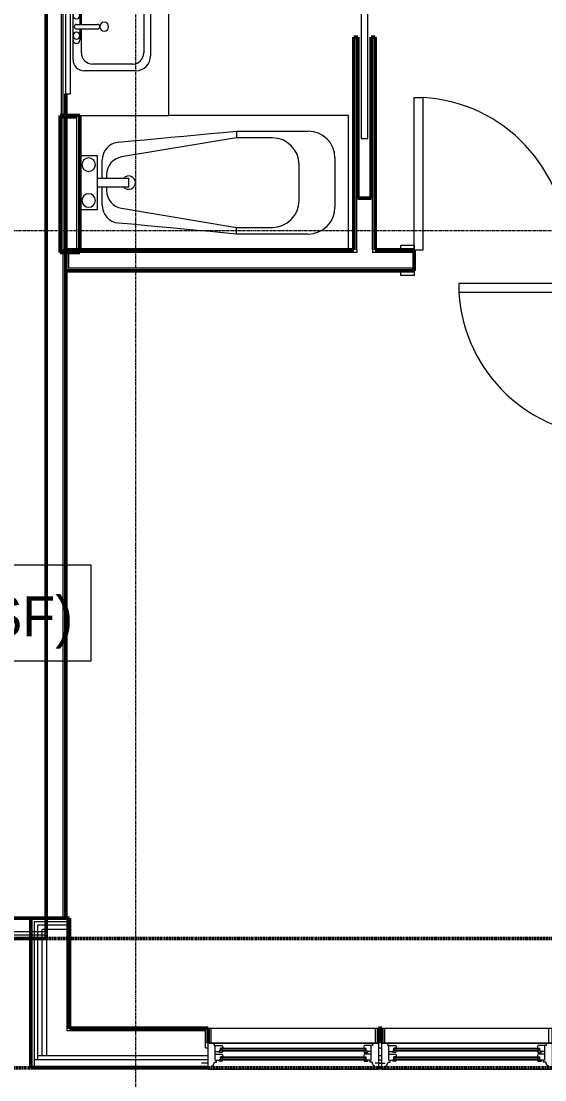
# Model space of a CAD drawing. Header units: inches. Extents: x -4218 to -1830, y 9767 to 12426.
# Drawn here: x -2525.9 to -2408.9, y 9977.5 to 10214.1 of the extents above; entities that cross this region are included whole.
import ezdxf

# ---------------------------------------------------------------- set-up
doc = ezdxf.new("R2010")
doc.units = ezdxf.units.IN
doc.header["$MEASUREMENT"] = 0
doc.linetypes.add('Dash 1_16_', pattern=[0.125, 0.0625, -0.0625])
doc.linetypes.add('Grid Line 1_2_', pattern=[0.875, 0.5, -0.125, 0.125, -0.125])
for name, color, linetype, lineweight in [('0-1', 7, 'Continuous', 5), ('0-2', 252, 'Continuous', 9), ('A-AREA-IDEN', 2, 'Continuous', 9), ('A-DOOR-1', 10, 'Continuous', 9), ('A-DOOR-2', 50, 'Continuous', 20), ('A-DOOR-FRAM-1', 50, 'Continuous', 20), ('A-FLOR-4', 192, 'Continuous', 9), ('A-GLAZ-1', 151, 'Continuous', 9), ('A-GLAZ-2', 151, 'Continuous', 20), ('A-WALL', 113, 'Continuous', 13), ('A-WALL-1', 7, 'Continuous', 50), ('A-WALL-2', 250, 'Continuous', 13), ('A-WALL-8', 113, 'Continuous', 50), ('C-PROP-LINE-1', 91, 'Dash 1_16_', 50), ('P-SANR-FIXT-1', 10, 'Continuous', 9), ('P-SANR-FIXT-2', 253, 'Continuous', 9), ('P-SANR-FIXT-3', 252, 'Continuous', 9), ('Q-CASE-1', 253, 'Continuous', 9), ('Q-CASE-2', 252, 'Continuous', 9), ('Q-CASE-3', 10, 'Continuous', 9), ('Q-CASE-5', 254, 'Continuous', 9), ('S-GRID-1', 1, 'Grid Line 1_2_', 9)]:
    doc.layers.add(name, color=color, linetype=linetype, lineweight=lineweight)
doc.styles.add('Century Gothic', font='ufonts.com_century-gothic.ttf', dxfattribs={"height": 9})

# ---------------------------------------------------------------- blocks, each defined once
blk = doc.blocks.new('POCKET - FLUSH - 2-10 x 6-8-2882529-BACKGROUND - 2ND FLOOR')
at = {"layer": 'A-DOOR-2'}
for p, q in [((-39.67, 0.75), (-39.67, -0.75)), ((-5.67, 0.75), (-39.67, 0.75)), ((-5.67, -0.75), (-5.67, 0.75)), ((-39.67, -0.75), (-5.67, -0.75))]:
    blk.add_line(p, q, dxfattribs=at)
blk = doc.blocks.new('Bath Tub - Maestro - 60_x30_-V4-BACKGROUND - 2ND FLOOR')
at = {"layer": 'P-SANR-FIXT-1'}
for p, q in [((60, 30), (19.88, 30)), ((60, 0), (60, 30)), ((35, 26.5), (51, 26.5)), ((35, 26.5), (35, 25)), ((35, 25), (9.35, 20.74)), ((43, 25), (35, 25)), ((4, 21), (0, 21)), ((4, 16), (4, 21)), ((5, 16), (5, 20.04)), ((49, 11), (49, 19)), ((57, 20.5), (57, 9.5)), ((6, 16.8), (6, 16)), ((4, 14), (4, 16)), ((4, 16), (10.94, 16)), ((10.94, 14), (10.94, 16)), ((4, 9), (4, 14)), ((10.94, 14), (4, 14)), ((5, 9.96), (5, 14)), ((6, 14), (6, 13.2)), ((0, 9), (4, 9)), ((9.35, 9.26), (35, 5)), ((35, 3.5), (35, 5)), ((35, 5), (43, 5)), ((51, 3.5), (35, 3.5))]:
    blk.add_line(p, q, dxfattribs=at)
at = {"layer": 'P-SANR-FIXT-1', "flags": 128}
for points in [[(8.63, 24.03), (11.56, 24.3), (14.49, 24.58), (17.42, 24.85), (20.35, 25.13), (23.28, 25.4), (26.21, 25.68), (29.14, 25.95), (32.07, 26.23), (35, 26.5)], [(35, 3.5), (32.07, 3.77), (29.14, 4.05), (26.21, 4.32), (23.28, 4.6), (20.35, 4.87), (17.42, 5.15), (14.49, 5.42), (11.56, 5.7), (8.63, 5.97)]]:
    blk.add_lwpolyline(points, dxfattribs=at)
at = {"layer": 'P-SANR-FIXT-1'}
for centre, radius, start, end in [((51, 20.5), 6, 360, 90), ((9, 20.04), 4, 95.3558, 180), ((43, 19), 6, 360, 90), ((2, 19), 1.5, 360, 180), ((2, 19), 1.5, 180, 360), ((10, 16.8), 4, 99.4223, 180), ((10.94, 15), 1.5, 360, 137.9289), ((10.94, 15), 1.5, 222.0711, 360), ((2, 11), 1.5, 360, 180), ((10, 13.2), 4, 180, 260.5777), ((2, 11), 1.5, 180, 360), ((9, 9.96), 4, 180, 264.6442), ((43, 11), 6, 270, 0), ((51, 9.5), 6, 270, 360)]:
    blk.add_arc(centre, radius, start, end, dxfattribs=at)
at = {"layer": 'P-SANR-FIXT-2'}
blk.add_line((0, 21), (0, 9), dxfattribs=at)
at = {"layer": 'P-SANR-FIXT-3'}
for p, q in [((0, 30), (0, 21)), ((0, 21), (0, 9)), ((0, 9), (0, 0)), ((0, 0), (60, 0))]:
    blk.add_line(p, q, dxfattribs=at)
blk = doc.blocks.new('Bath Vanity - Bath Vanity 72_-V5-BACKGROUND - 2ND FLOOR')
at = {"layer": 'Q-CASE-1'}
blk.add_line((36.74, 0), (36.74, 1), dxfattribs=at)
at = {"layer": 'Q-CASE-2'}
for p, q in [((36.74, 3.52), (36.74, 4.12)), ((36.74, 1), (36.74, 3.5)), ((-35.26, 1), (-35.26, 0)), ((-35.26, 0), (36.74, 0))]:
    blk.add_line(p, q, dxfattribs=at)
at = {"layer": 'Q-CASE-3'}
for p, q in [((36.74, 24), (-35.26, 24)), ((-35.26, 24), (-35.26, 1)), ((36.74, 4.12), (36.74, 24))]:
    blk.add_line(p, q, dxfattribs=at)
blk = doc.blocks.new('M_Sink Vanity-Square - 500 x 440mm-1372835-BACKGROUND - 2ND FLOOR')
at = {"layer": 'P-SANR-FIXT-1'}
for p, q in [((-5.72, 10.23), (7.14, 10.23)), ((-5.72, 10.23), (7.14, 10.23)), ((-5.22, 8.73), (6.46, 8.73)), ((-9.22, -4.59), (-9.22, 6.73)), ((-9.22, -4.59), (-9.22, 6.73)), ((-7.72, -2.72), (-7.72, 6.23)), ((8.96, 6.23), (8.96, -2.72)), ((10.46, 6.91), (10.46, -4.59)), ((10.46, 6.91), (10.46, -4.59)), ((0.12, -6.33), (0.12, -1.59)), ((1.12, -6.33), (1.12, -1.59)), ((7.96, -7.09), (-6.72, -7.09)), ((7.96, -7.09), (-6.72, -7.09)), ((0.12, -5.22), (-5.22, -5.22)), ((-2.88, -5.59), (0.12, -5.59)), ((3.62, -7.09), (-2.88, -7.09)), ((6.46, -5.22), (1.12, -5.22)), ((1.12, -5.59), (3.62, -5.59))]:
    blk.add_line(p, q, dxfattribs=at)
for centre, radius, start, end in [((-5.72, 6.73), 3.5, 90, 180), ((-5.72, 6.73), 3.5, 90, 180), ((7.14, 6.91), 3.32, 0, 90), ((7.14, 6.91), 3.32, 360, 90), ((-5.22, 6.23), 2.5, 90, 180), ((6.46, 6.23), 2.5, 360, 90), ((0.62, -0.13), 1, 360, 180), ((0.62, -0.13), 1, 180, 0), ((0.62, -1.59), 0.5, 360, 180), ((-6.72, -4.59), 2.5, 180, 270), ((-6.72, -4.59), 2.5, 180, 270), ((-5.22, -2.72), 2.5, 180, 270), ((6.46, -2.72), 2.5, 270, 360), ((7.96, -4.59), 2.5, 270, 0), ((7.96, -4.59), 2.5, 270, 0), ((-2.88, -6.34), 0.75, 90, 270), ((-1.88, -6.34), 0.75, 360, 180), ((-1.88, -6.34), 0.75, 180, 0), ((0.62, -6.33), 0.5, 180, 0), ((2.62, -6.34), 0.75, 0, 180), ((2.62, -6.34), 0.75, 180, 0), ((3.62, -6.34), 0.75, 270, 90)]:
    blk.add_arc(centre, radius, start, end, dxfattribs=at)
blk = doc.blocks.new('SWING - SINGLE - FLUSH - 2-10 x 6-8 - PRIVACY-3199407-BACKGROUND - 2ND FLOOR')
at = {"layer": 'A-DOOR-1'}
blk.add_arc((17, 2.37), 34.07, 93.3657, 180, dxfattribs=at)
at = {"layer": 'A-DOOR-2'}
for p, q in [((15, 2.37), (15, 36.38)), ((17, 36.38), (15, 36.38)), ((17, 2.37), (17, 36.38)), ((17, 2.37), (15, 2.37))]:
    blk.add_line(p, q, dxfattribs=at)
at = {"layer": 'A-DOOR-FRAM-1'}
for p, q in [((-17, 3.37), (-20, 3.37)), ((-20, 3.37), (-20, 2.37)), ((-20, 2.37), (-17, 2.37)), ((-17, 2.37), (-17, 3.37)), ((20, 3.37), (17, 3.37)), ((17, 3.37), (17, 2.37)), ((17, 2.37), (20, 2.37)), ((20, 2.37), (20, 3.37)), ((-17, -2.38), (-20, -2.38)), ((-20, -2.38), (-20, -3.38)), ((-20, -3.38), (-17, -3.38)), ((-17, -3.38), (-17, -2.38)), ((20, -2.38), (17, -2.38)), ((17, -2.38), (17, -3.38)), ((17, -3.38), (20, -3.38)), ((20, -3.38), (20, -2.38))]:
    blk.add_line(p, q, dxfattribs=at)
blk = doc.blocks.new('SWING - SINGLE - FLUSH - 2-10 x 6-8 - PASSAGE-3199423-BACKGROUND - 2ND FLOOR')
at = {"layer": 'A-DOOR-1'}
blk.add_arc((17, -2.38), 34.07, 180, 266.6343, dxfattribs=at)
at = {"layer": 'A-DOOR-2'}
for p, q in [((15, -2.38), (15, -36.38)), ((17, -2.38), (15, -2.38)), ((17, -2.38), (17, -36.38)), ((17, -36.38), (15, -36.38))]:
    blk.add_line(p, q, dxfattribs=at)
at = {"layer": 'A-DOOR-FRAM-1'}
for p, q in [((-20, 2.37), (-20, 3.37)), ((-20, 3.37), (-17, 3.37)), ((-17, 2.37), (-20, 2.37)), ((-17, 3.37), (-17, 2.37)), ((17, 2.37), (17, 3.37)), ((17, 3.37), (20, 3.37)), ((20, 2.37), (17, 2.37)), ((20, 3.37), (20, 2.37)), ((-20, -2.38), (-17, -2.38)), ((-20, -3.38), (-20, -2.38)), ((-17, -3.38), (-20, -3.38)), ((-17, -2.38), (-17, -3.38)), ((17, -2.38), (20, -2.38)), ((17, -3.38), (17, -2.38)), ((20, -3.38), (17, -3.38)), ((20, -2.38), (20, -3.38))]:
    blk.add_line(p, q, dxfattribs=at)
blk = doc.blocks.new('BATHROOM MIRROR - BATHROOM MIRROR 30_-2860221-BACKGROUND - 2ND FLOOR')
at = {"layer": 'Q-CASE-3'}
for p, q in [((-14.26, -23), (15.74, -23)), ((-14.26, -23), (-14.26, -24)), ((15.74, -24), (15.74, -23)), ((15.74, -24), (-14.26, -24))]:
    blk.add_line(p, q, dxfattribs=at)
at = {"layer": 'Q-CASE-5'}
blk.add_line((12.74, -24), (-11.26, -24), dxfattribs=at)
blk = doc.blocks.new('CTR - 1st Phase - Unit Layouts_rvt-1-BACKGROUND - 2ND FLOOR')
at = {"layer": 'A-WALL-1'}
for p, q in [((-2451.57, 10210.52), (-2451.57, 10163)), ((-2450.7, 10210.52), (-2451.57, 10210.52)), ((-2450.7, 10174.52), (-2450.7, 10210.52)), ((-2446.82, 10210.52), (-2447.7, 10210.52)), ((-2447.7, 10210.52), (-2447.7, 10174.52)), ((-2446.82, 10163), (-2446.82, 10210.52)), ((-2517.2, 10193), (-2517.2, 10162.38)), ((-2516.95, 10193), (-2517.2, 10193)), ((-2513.45, 10193), (-2516.95, 10193)), ((-2512.82, 10193), (-2513.45, 10193)), ((-2512.82, 10162.38), (-2512.82, 10193)), ((-2447.7, 10174.52), (-2450.7, 10174.52)), ((-2517.2, 10162.38), (-2516.95, 10162.38)), ((-2516.95, 10162.38), (-2513.45, 10162.38)), ((-2508.87, 10163), (-2515.95, 10163)), ((-2515.95, 10163), (-2515.95, 10162.38)), ((-2515.95, 10162.38), (-2515.95, 10158.88)), ((-2513.45, 10162.38), (-2512.82, 10162.38)), ((-2451.57, 10163), (-2508.87, 10163)), ((-2438.12, 10163), (-2446.82, 10163)), ((-2438.12, 10158.25), (-2438.12, 10163)), ((-2515.95, 10158.88), (-2515.95, 10158.25)), ((-2515.95, 10158.25), (-2508.87, 10158.25)), ((-2508.87, 10158.25), (-2438.12, 10158.25))]:
    blk.add_line(p, q, dxfattribs=at)
at = {"layer": 'A-WALL-2'}
for p, q in [((-2450.95, 10163), (-2450.95, 10210.52)), ((-2447.45, 10163), (-2447.45, 10210.52)), ((-2516.95, 10192.38), (-2516.95, 10193)), ((-2516.95, 10192.38), (-2516.95, 10193)), ((-2516.95, 10163), (-2516.95, 10192.38)), ((-2513.45, 10192.38), (-2516.95, 10192.38)), ((-2513.45, 10163), (-2513.45, 10192.38)), ((-2516.95, 10162.38), (-2516.95, 10163)), ((-2516.95, 10163), (-2513.45, 10163)), ((-2516.95, 10162.38), (-2516.95, 10163)), ((-2515.32, 10162.38), (-2515.32, 10158.88)), ((-2508.87, 10162.38), (-2515.32, 10162.38)), ((-2450.95, 10162.38), (-2508.87, 10162.38)), ((-2450.95, 10163), (-2450.95, 10162.38)), ((-2447.45, 10163), (-2447.45, 10162.38)), ((-2438.12, 10162.38), (-2447.45, 10162.38)), ((-2508.87, 10158.88), (-2515.32, 10158.88)), ((-2438.12, 10158.88), (-2508.87, 10158.88))]:
    blk.add_line(p, q, dxfattribs=at)
at = {"layer": '0-2'}
for name, p, rotation in [('Bath Vanity - Bath Vanity 72_-V5-BACKGROUND - 2ND FLOOR', (-2516.95, 10229.74), 269.9999999999602), ('BATHROOM MIRROR - BATHROOM MIRROR 30_-2860221-BACKGROUND - 2ND FLOOR', (-2491.95, 10213.58), 269.9999999999773), ('M_Sink Vanity-Square - 500 x 440mm-1372835-BACKGROUND - 2ND FLOOR', (-2507.23, 10213.46), 269.9999999999828), ('POCKET - FLUSH - 2-10 x 6-8-2882529-BACKGROUND - 2ND FLOOR', (-2449.2, 10227.52), 89.99999999997928), ('SWING - SINGLE - FLUSH - 2-10 x 6-8 - PASSAGE-3199423-BACKGROUND - 2ND FLOOR', (-2421.12, 10160.63), 180), ('SWING - SINGLE - FLUSH - 2-10 x 6-8 - PRIVACY-3199407-BACKGROUND - 2ND FLOOR', (-2391.75, 10138.45), 90.00000000002112)]:
    blk.add_blockref(name, p, dxfattribs=dict(at, rotation=rotation))
blk.add_blockref('Bath Tub - Maestro - 60_x30_-V4-BACKGROUND - 2ND FLOOR', (-2512.82, 10163), dxfattribs=at)
blk = doc.blocks.new('CTR - 1st Phase - Common Walls_rvt-1-BACKGROUND - 2ND FLOOR')
at = {"layer": 'A-WALL-1'}
for p, q in [((-2520.32, 10261.59), (-2520.32, 10013.63)), ((-2515.95, 10013.63), (-2515.95, 10197.84)), ((-2520.32, 10013.63), (-2515.95, 10013.63))]:
    blk.add_line(p, q, dxfattribs=at)
at = {"layer": 'A-WALL-2'}
for p, q in [((-2520.07, 10261.59), (-2520.07, 10013.63)), ((-2516.57, 10261.59), (-2516.57, 10013.63))]:
    blk.add_line(p, q, dxfattribs=at)
blk = doc.blocks.new('CTR - 1st Phase -Stairs _ Elevators_rvt-1-BACKGROUND - 2ND FLOOR')
at = {"layer": 'A-WALL-1'}
for p, q in [((-2520.32, 10021.59), (-2520.32, 10253.59)), ((-2520.32, 10013.59), (-2520.32, 10021.59)), ((-2640.32, 10013.59), (-2520.32, 10013.59))]:
    blk.add_line(p, q, dxfattribs=at)
blk = doc.blocks.new('Window-Double_Hung-Andersen-400_Series-Tilt_Wash - DOUBLE HUNG - REVERSE COTTAGE - 2ND FLOOR-2888952-BACKGROUND - 2ND FLOOR')
at = {"layer": 'A-GLAZ-1'}
for p, q in [((-19.01, 2.44), (-19.01, 3.94)), ((-19.01, 3.94), (-18.95, 3.94)), ((-18.95, 2.44), (-19.01, 2.44)), ((-18.95, 4.44), (18.95, 4.44)), ((-18.95, 1.06), (-18.95, 4.44)), ((-18.32, 1.06), (-18.32, 4.44)), ((18.32, 1.06), (18.32, 4.44)), ((18.95, 4.44), (18.95, 1.06)), ((18.95, 3.94), (19.01, 3.94)), ((19.01, 2.44), (18.95, 2.44)), ((19.01, 3.94), (19.01, 2.44)), ((18.95, 1.06), (-18.95, 1.06)), ((-16.29, -0.19), (-15.7, -0.19)), ((-16.29, -0.56), (-15.7, -0.56)), ((-16.29, -2.13), (-15.7, -2.13)), ((-15.82, -0.56), (-15.82, -0.19)), ((-15.82, -2.5), (-15.82, -2.13)), ((-15.7, -0.06), (15.7, -0.06)), ((-15.7, -0.19), (15.7, -0.19)), ((-15.7, -0.56), (15.7, -0.56)), ((-15.7, -0.69), (15.7, -0.69)), ((-15.7, -2), (15.7, -2)), ((-15.7, -2.13), (15.7, -2.13)), ((16.29, -0.19), (15.7, -0.19)), ((16.29, -0.56), (15.7, -0.56)), ((16.29, -2.13), (15.7, -2.13)), ((15.82, -0.56), (15.82, -0.19)), ((15.82, -2.5), (15.82, -2.13)), ((-16.29, -2.5), (-15.7, -2.5)), ((-15.7, -2.5), (15.7, -2.5)), ((-15.7, -2.63), (15.7, -2.63)), ((16.29, -2.5), (15.7, -2.5))]:
    blk.add_line(p, q, dxfattribs=at)
at = {"layer": 'A-GLAZ-2'}
for p, q in [((-19.01, 1.06), (19.01, 1.06)), ((-19.01, -4.81), (-19.01, 1.06)), ((-17.67, 0.78), (-18, 1.06)), ((-17.67, 0.78), (-17.67, 0.56)), ((-17.67, 0.56), (-15.86, 0.56)), ((-17.42, -2.75), (-17.42, 0.56)), ((-15.86, 0.56), (-15.7, -0.06)), ((15.86, 0.56), (15.7, -0.06)), ((17.67, 0.56), (15.86, 0.56)), ((17.42, -2.75), (17.42, 0.56)), ((17.67, 0.78), (18, 1.06)), ((17.67, 0.78), (17.67, 0.56)), ((19.01, 1.06), (19.01, -4.81)), ((-17.42, -0.81), (-16.57, -0.81)), ((-17.42, -1.38), (-15.86, -1.38)), ((-16.57, -0.69), (-16.57, -1.03)), ((-15.7, -0.69), (-16.57, -0.69)), ((-15.86, -1.03), (-16.57, -1.03)), ((-16.29, -0.69), (-16.29, -0.06)), ((-15.7, -0.06), (-16.29, -0.06)), ((-16.29, -2.63), (-16.29, -2)), ((-15.7, -2), (-16.29, -2)), ((-15.86, -1.03), (-15.7, -0.69)), ((-15.86, -1.38), (-15.7, -2)), ((15.7, -0.06), (16.29, -0.06)), ((15.86, -1.03), (15.7, -0.69)), ((15.7, -0.69), (16.57, -0.69)), ((15.86, -1.38), (15.7, -2)), ((15.7, -2), (16.29, -2)), ((15.86, -1.03), (16.57, -1.03)), ((17.42, -1.38), (15.86, -1.38)), ((16.29, -0.69), (16.29, -0.06)), ((16.29, -2.63), (16.29, -2)), ((16.57, -0.69), (16.57, -1.03)), ((17.42, -0.81), (16.57, -0.81)), ((-19.01, -3.44), (-20.51, -3.44)), ((-18.2, -4), (-17.92, -4)), ((-18.2, -4.81), (-18.2, -4)), ((-17.92, -4), (-17.61, -3.19)), ((-17.61, -3.19), (-17.14, -3.19)), ((-17.42, -2.75), (-16.57, -2.75)), ((-17.14, -3.19), (-17.14, -2.75)), ((-16.57, -2.63), (-16.57, -2.97)), ((-15.7, -2.63), (-16.57, -2.63)), ((-15.86, -2.97), (-16.57, -2.97)), ((-15.86, -2.97), (-15.7, -2.63)), ((15.86, -2.97), (15.7, -2.63)), ((15.7, -2.63), (16.57, -2.63)), ((15.86, -2.97), (16.57, -2.97)), ((16.57, -2.63), (16.57, -2.97)), ((17.42, -2.75), (16.57, -2.75)), ((17.14, -3.19), (17.14, -2.75)), ((17.61, -3.19), (17.14, -3.19)), ((17.92, -4), (17.61, -3.19)), ((18.2, -4), (17.92, -4)), ((18.2, -4.81), (18.2, -4)), ((19.01, -3.44), (20.51, -3.44)), ((19.01, -4.81), (-19.01, -4.81))]:
    blk.add_line(p, q, dxfattribs=at)
blk = doc.blocks.new('Family - ___-2835860-BACKGROUND - 2ND FLOOR')
at = {"layer": 'C-PROP-LINE-1'}
for p, q in [((-2523.72, 10009.09), (-2636.92, 10009.09)), ((-2523.72, 9980.19), (-2523.72, 10009.09)), ((-2067.55, 9980.19), (-2523.72, 9980.19))]:
    blk.add_line(p, q, dxfattribs=at)
blk = doc.blocks.new('Family - ___-2835903-BACKGROUND - 2ND FLOOR')
at = {"layer": 'C-PROP-LINE-1'}
blk.add_line((-2096.45, 10009.09), (-3831.82, 10009.09), dxfattribs=at)
blk = doc.blocks.new('Family - ___-2835932-BACKGROUND - 2ND FLOOR')
at = {"layer": 'C-PROP-LINE-1'}
blk.add_line((-2067.55, 9980.19), (-3860.72, 9980.19), dxfattribs=at)

msp = doc.modelspace()

# ---------------------------------------------------------------- linework, layer by layer
at = {"layer": 'A-AREA-IDEN', "flags": 128}
msp.add_lwpolyline([(-2594.88, 10092.58), (-2510.38, 10092.58), (-2510.38, 10071.09), (-2594.88, 10071.09)], close=True, dxfattribs=at)
at = {"layer": 'A-FLOR-4'}
for p, q in [((-2520.32, 10261.59), (-2520.32, 10013.63)), ((-2520.32, 10012.59), (-2520.22, 10012.59)), ((-2520.22, 10012.59), (-2520.22, 9982.94))]:
    msp.add_line(p, q, dxfattribs=at)
at = {"layer": 'A-WALL'}
for p, q in [((-2522.97, 10012.84), (-2522.97, 9980.44)), ((-2515.72, 10012.84), (-2522.97, 10012.84)), ((-2522.22, 10012.09), (-2522.22, 9981.94)), ((-2515.72, 10012.09), (-2522.22, 10012.09)), ((-2515.72, 10013.59), (-2515.72, 9988.44)), ((-2520.32, 10010.59), (-2639.42, 10010.59)), ((-2520.32, 10009.84), (-2637.67, 10009.84)), ((-2521.22, 9982.94), (-2521.22, 10011.09)), ((-2515.72, 10011.09), (-2521.22, 10011.09)), ((-2515.72, 9989.06), (-2515.1, 9989.06)), ((-2484.76, 9988.44), (-2515.72, 9988.44)), ((-2484.76, 9984.63), (-2484.76, 9988.44)), ((-2484.76, 9984.63), (-2484.14, 9984.63)), ((-2446.11, 9984.63), (-2445.36, 9984.63)), ((-2484.14, 9981.94), (-2522.97, 9981.94)), ((-2522.22, 9982.94), (-2484.14, 9982.94)), ((-2446.11, 9982.94), (-2445.36, 9982.94)), ((-2446.11, 9981.94), (-2445.36, 9981.94)), ((-2484.14, 9980.44), (-2523.72, 9980.44)), ((-2446.11, 9980.44), (-2445.36, 9980.44))]:
    msp.add_line(p, q, dxfattribs=at)
at = {"layer": 'A-WALL-8'}
for p, q in [((-2520.32, 10013.59), (-2645.55, 10013.59)), ((-2515.1, 10013.59), (-2523.72, 10013.59)), ((-2523.72, 10013.59), (-2523.72, 9980.19)), ((-2520.32, 10009.09), (-2520.32, 10013.59)), ((-2515.1, 9989.06), (-2515.1, 10013.59)), ((-2636.92, 10009.09), (-2520.32, 10009.09)), ((-2484.14, 9989.06), (-2515.1, 9989.06)), ((-2484.14, 9985.69), (-2484.14, 9989.06)), ((-2445.36, 9989.06), (-2446.11, 9989.06)), ((-2446.11, 9989.06), (-2446.11, 9985.69)), ((-2445.36, 9985.69), (-2445.36, 9989.06)), ((-2523.72, 9980.19), (-2484.14, 9980.19)), ((-2446.11, 9980.19), (-2445.36, 9980.19))]:
    msp.add_line(p, q, dxfattribs=at)
at = {"layer": 'S-GRID-1'}
for p, q in [((-2500.32, 9836.18), (-2500.32, 12376.81)), ((-1830.2, 10167.19), (-4168.71, 10167.19))]:
    msp.add_line(p, q, dxfattribs=at)

# ---------------------------------------------------------------- block references
at = {"layer": '0-1'}
for name in ['CTR - 1st Phase - Unit Layouts_rvt-1-BACKGROUND - 2ND FLOOR', 'CTR - 1st Phase - Common Walls_rvt-1-BACKGROUND - 2ND FLOOR', 'CTR - 1st Phase -Stairs _ Elevators_rvt-1-BACKGROUND - 2ND FLOOR']:
    msp.add_blockref(name, (0, 0), dxfattribs=at)
at = {"layer": 'A-GLAZ-1'}
for p in [(-2465.12, 9984.63), (-2426.35, 9984.63)]:
    msp.add_blockref('Window-Double_Hung-Andersen-400_Series-Tilt_Wash - DOUBLE HUNG - REVERSE COTTAGE - 2ND FLOOR-2888952-BACKGROUND - 2ND FLOOR', p, dxfattribs=at)
at = {"layer": 'C-PROP-LINE-1'}
for name in ['Family - ___-2835860-BACKGROUND - 2ND FLOOR', 'Family - ___-2835932-BACKGROUND - 2ND FLOOR', 'Family - ___-2835903-BACKGROUND - 2ND FLOOR']:
    msp.add_blockref(name, (0, 0), dxfattribs=at)

# ---------------------------------------------------------------- texts
at = {"layer": 'A-AREA-IDEN', "insert": (-2591.88, 10085.58), "char_height": 9, "width": 94.839, "attachment_point": 1, "style": 'Century Gothic'}
msp.add_mtext('206 - (162 SF)', dxfattribs=at)

doc.saveas('drawing.dxf')
